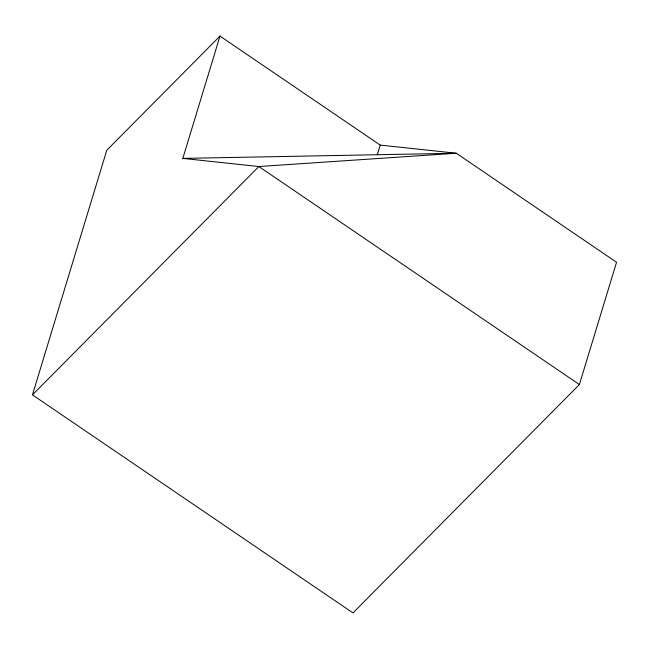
<?xml version="1.0" encoding="UTF-8"?>
<svg xmlns="http://www.w3.org/2000/svg" width="649" height="649" viewBox="0 0 649 649"><rect width="100%" height="100%" fill="white"/><g stroke="black" fill="none" stroke-linecap="round" stroke-linejoin="round"><path stroke-width="0.97" d="M32.45 394.876L106.769 150.26L219.987 36.084L380.241 145.1L456.296 153.237L616.55 262.261L579.387 384.565L352.967 612.916L32.45 394.876L258.878 166.533L456.296 153.237L182.823 158.397L219.987 36.084M377.312 154.738L380.241 145.1M182.823 158.397L258.878 166.533L579.387 384.565"/></g></svg>
